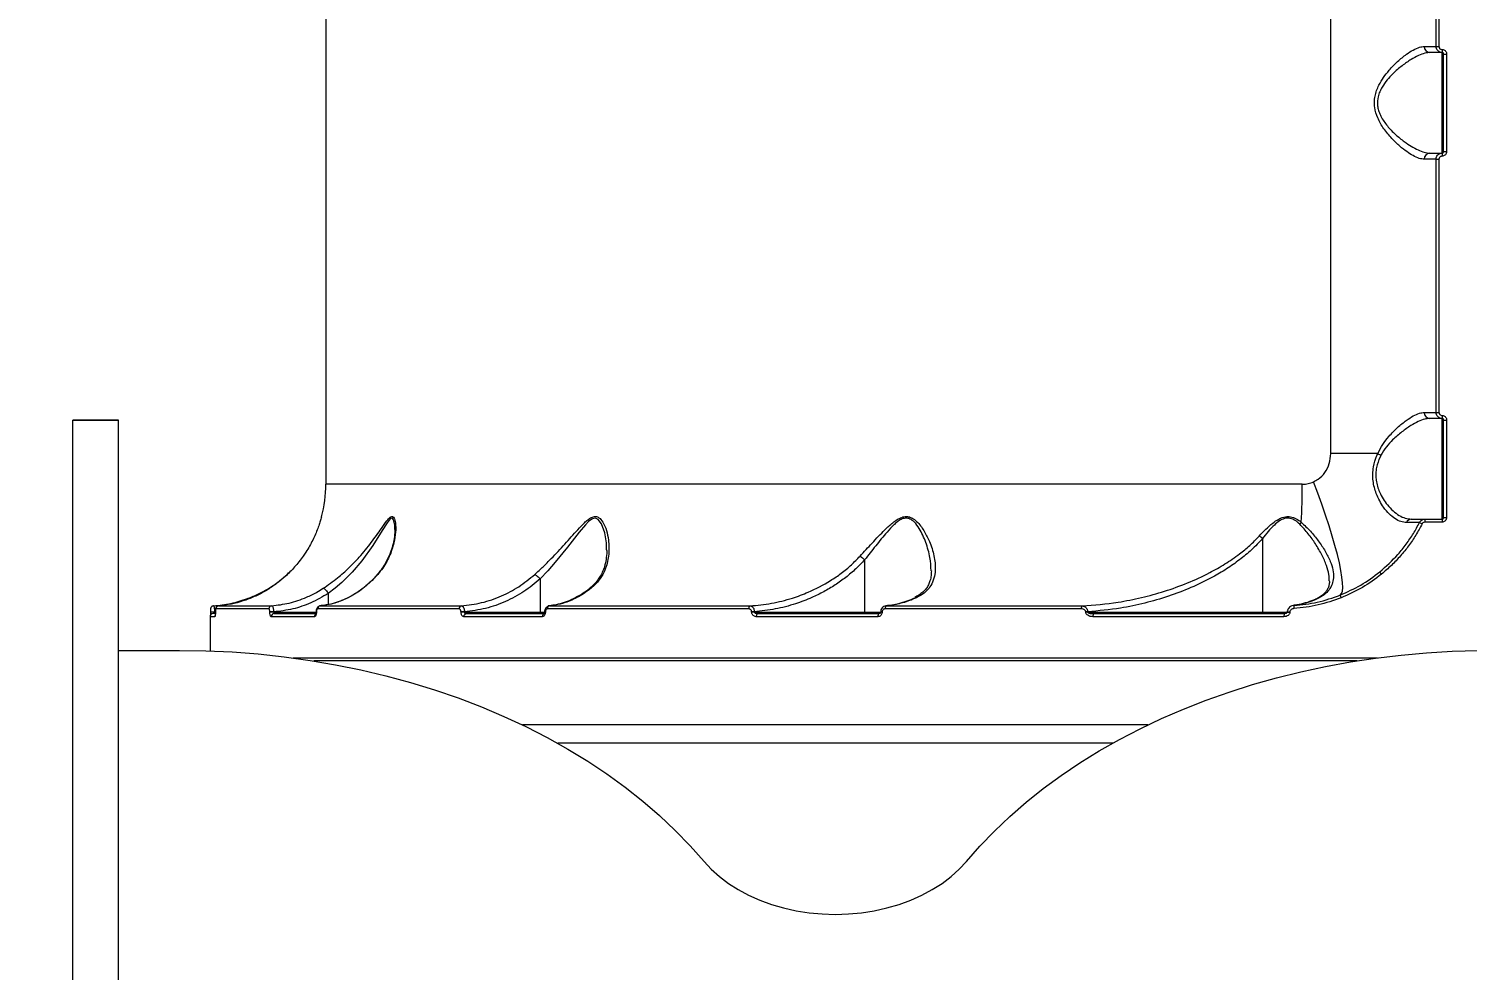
# Model space of a CAD drawing. Header units: millimetres. Extents: x -9608 to 9087, y -7864 to 6934.
# Drawn here: x 2937.5 to 3409.1, y 1385.5 to 1694.3 of the extents above; entities that cross this region are included whole.
import ezdxf

# ---------------------------------------------------------------- set-up
doc = ezdxf.new("R2010")
doc.units = ezdxf.units.MM
for name, color, linetype in [('DIKOM_ОБЪЕКТ', 7, 'Continuous'), ('DIKOM_РАЗМЕР_ЗОНА', 7, 'Continuous'), ('DIKOM_РАЗМЕР_ОБЪЕКТА', 7, 'Continuous')]:
    doc.layers.add(name, color=color, linetype=linetype)
doc.styles.add('style1', font='arial.ttf', dxfattribs={"width": 0.8})
doc.dimstyles.new('1-50', dxfattribs={"dimtxt": 300, "dimasz": 200, "dimexe": 100, "dimexo": 0, "dimgap": 100, "dimtad": 1, "dimtxsty": 'style1', "dimcen": 200, "dimclrd": 7, "dimclre": 7, "dimclrt": 7, "dimadec": 1, "dimazin": 2, "dimtfac": 1, "dimtmove": 0, "dimatfit": 2, "dimfxl": 0, "dimlwd": 25, "dimlwe": 18, "dimarcsym": 0})

# ---------------------------------------------------------------- blocks, each defined once
blk = doc.blocks.new('*D16')
at = {"layer": 'Defpoints', "color": 0, "transparency": 16777216}
for p in [(-6124.98, 3662.49), (7038.99, -2261.04), (7038.99, -7136.19)]:
    blk.add_point(p, dxfattribs=at)
at = {"layer": 'DIKOM_РАЗМЕР_ОБЪЕКТА', "color": 7, "lineweight": 18, "transparency": 16777216}
for p, q in [((-6124.98, 3662.49), (-6124.98, -7236.19)), ((7038.99, -2261.04), (7038.99, -7236.19))]:
    blk.add_line(p, q, dxfattribs=at)
at = {"layer": 'DIKOM_РАЗМЕР_ОБЪЕКТА', "color": 7, "lineweight": 25, "transparency": 16777216}
blk.add_line((-5924.98, -7136.19), (6838.99, -7136.19), dxfattribs=at)
at = {"layer": 'DIKOM_РАЗМЕР_ОБЪЕКТА', "color": 7, "transparency": 16777216}
for points in [[(-5924.98, -7102.86), (-5924.98, -7169.53), (-6124.98, -7136.19)], [(6838.99, -7102.86), (6838.99, -7169.53), (7038.99, -7136.19)]]:
    blk.add_solid(points, dxfattribs=at)
at = {"layer": 'DIKOM_РАЗМЕР_ОБЪЕКТА', "color": 7, "transparency": 16777216, "insert": (326.37, -6882.92), "char_height": 300, "attachment_point": 5, "style": 'style1'}
blk.add_mtext('13200', dxfattribs=at)
blk = doc.blocks.new('*D19')
at = {"layer": 'Defpoints', "color": 0, "transparency": 16777216}
for p in [(-8101.46, 2662.49), (9079.68, -1911.42), (9079.68, -7764.48)]:
    blk.add_point(p, dxfattribs=at)
at = {"layer": 'DIKOM_РАЗМЕР_ЗОНА', "color": 7, "lineweight": 18, "transparency": 16777216}
for p, q in [((-8101.46, 2662.49), (-8101.46, -7864.48)), ((9079.68, -1911.42), (9079.68, -7864.48))]:
    blk.add_line(p, q, dxfattribs=at)
at = {"layer": 'DIKOM_РАЗМЕР_ЗОНА', "color": 7, "lineweight": 25, "transparency": 16777216}
blk.add_line((-7901.46, -7764.48), (8879.68, -7764.48), dxfattribs=at)
at = {"layer": 'DIKOM_РАЗМЕР_ЗОНА', "color": 7, "transparency": 16777216}
for points in [[(-7901.46, -7731.15), (-7901.46, -7797.81), (-8101.46, -7764.48)], [(8879.68, -7731.15), (8879.68, -7797.81), (9079.68, -7764.48)]]:
    blk.add_solid(points, dxfattribs=at)
at = {"layer": 'DIKOM_РАЗМЕР_ЗОНА', "color": 7, "transparency": 16777216, "insert": (369.42, -7511.31), "char_height": 300, "attachment_point": 5, "style": 'style1'}
blk.add_mtext('17200', dxfattribs=at)

msp = doc.modelspace()

# ---------------------------------------------------------------- linework, layer by layer
at = {"layer": 'DIKOM_ОБЪЕКТ', "color": 7, "linetype": 'Continuous', "lineweight": 15}
for p, q in [((3034.885, 1915.013), (3034.885, 1544.913)), ((3364.383, 1554.963), (3364.383, 1904.963)), ((3398.883, 1688.463), (3398.883, 1771.463)), ((3399.844, 1771.463), (3399.844, 1688.463)), ((3395.023, 1688.463), (3398.883, 1688.463)), ((3400.882, 1686.463), (3396.838, 1686.463)), ((3398.883, 1688.463), (3399.844, 1688.463)), ((3400.882, 1653.463), (3400.882, 1686.463)), ((3401.385, 1685.963), (3402.347, 1685.963)), ((3401.385, 1653.963), (3401.385, 1685.963)), ((3402.347, 1685.963), (3402.347, 1653.963)), ((3398.883, 1651.463), (3395.023, 1651.463)), ((3396.838, 1653.463), (3400.882, 1653.463)), ((3398.883, 1651.463), (3399.844, 1651.463)), ((3398.883, 1568.463), (3398.883, 1651.463)), ((3399.844, 1651.463), (3399.844, 1568.463)), ((3401.385, 1653.963), (3402.347, 1653.963)), ((3395.023, 1568.463), (3398.883, 1568.463)), ((3400.882, 1566.463), (3396.838, 1566.463)), ((3398.883, 1568.463), (3399.844, 1568.463)), ((3400.882, 1533.463), (3400.882, 1566.463)), ((3401.385, 1565.963), (3402.347, 1565.963)), ((3401.385, 1533.963), (3401.385, 1565.963)), ((3402.347, 1565.963), (3402.347, 1533.963)), ((2966.891, 1565.871), (2951.877, 1565.871)), ((2951.877, 1565.869), (2951.877, 1565.871)), ((2951.877, 1565.869), (2966.891, 1565.869)), ((2951.877, 1336.771), (2951.877, 1565.869)), ((2966.891, 1565.869), (2966.891, 1565.871)), ((2966.891, 1336.771), (2966.891, 1565.869)), ((3379.794, 1554.963), (3364.383, 1554.963)), ((3355.029, 1544.913), (3034.885, 1544.913)), ((3395.267, 1533.463), (3400.882, 1533.463)), ((3401.385, 1533.963), (3402.347, 1533.963)), ((3057.437, 1530.093), (3057.437, 1530.516)), ((3400.851, 1532.463), (3395.221, 1532.463)), ((3341.968, 1527.076), (3341.968, 1502.963)), ((3211.536, 1520.123), (3211.536, 1502.963)), ((3105.121, 1513.851), (3105.121, 1502.963)), ((2999.683, 1505.02), (3017.078, 1505.02)), ((3033.038, 1505.02), (3079.318, 1505.02)), ((3035.648, 1509.078), (3035.648, 1505.447)), ((3108.218, 1505.02), (3174.045, 1505.02)), ((3218.982, 1505.087), (3218.555, 1505.053)), ((3218.692, 1505.02), (3282.87, 1505.02)), ((3358.737, 1506.861), (3358.707, 1506.851)), ((2996.89, 1501.463), (2996.89, 1490.255)), ((2998.477, 1501.463), (2996.89, 1501.463)), ((2997.058, 1502.996), (2997.058, 1502.963)), ((2998.386, 1502.996), (2997.058, 1502.996)), ((2998.386, 1502.963), (2997.058, 1502.963)), ((2998.492, 1502.463), (2997.882, 1502.463)), ((2998.569, 1503.02), (2998.386, 1502.996)), ((2998.386, 1502.996), (2998.386, 1502.963)), ((2998.386, 1502.963), (2998.645, 1502.963)), ((2998.645, 1503.067), (2998.645, 1502.963)), ((2998.645, 1503.067), (2998.645, 1502.963)), ((3016.193, 1504.023), (2998.752, 1504.023)), ((3016.483, 1502.963), (3016.483, 1503.018)), ((3017.78, 1503.018), (3016.483, 1503.018)), ((3017.78, 1502.963), (3016.483, 1502.963)), ((3031.146, 1501.463), (3016.94, 1501.463)), ((3017.78, 1503.018), (3017.78, 1502.963)), ((3017.78, 1502.963), (3031.696, 1502.963)), ((3017.902, 1502.463), (3031.528, 1502.463)), ((3031.696, 1503.043), (3031.696, 1502.963)), ((3031.772, 1503.043), (3031.696, 1503.043)), ((3031.772, 1502.963), (3031.696, 1502.963)), ((3031.772, 1503.043), (3031.772, 1502.963)), ((3078.571, 1504.023), (3032.184, 1504.023)), ((3079.181, 1502.963), (3079.181, 1503.043)), ((3080.31, 1503.043), (3079.181, 1503.043)), ((3080.31, 1502.963), (3079.181, 1502.963)), ((3105.838, 1501.463), (3080.127, 1501.463)), ((3080.31, 1503.043), (3080.31, 1502.963)), ((3080.31, 1502.963), (3105.121, 1502.963)), ((3080.92, 1502.463), (3106.586, 1502.463)), ((3105.121, 1502.963), (3106.555, 1502.963)), ((3106.601, 1503.018), (3106.601, 1502.963)), ((3106.86, 1503.018), (3106.601, 1503.018)), ((3106.86, 1502.963), (3106.601, 1502.963)), ((3106.86, 1503.018), (3106.86, 1502.963)), ((3173.511, 1504.023), (3107.532, 1504.023)), ((3174.472, 1502.963), (3174.472, 1503.067)), ((3175.372, 1503.067), (3174.472, 1503.067)), ((3175.372, 1502.963), (3174.472, 1502.963)), ((3175.372, 1503.067), (3175.372, 1502.963)), ((3175.372, 1502.963), (3211.536, 1502.963)), ((3215.869, 1501.463), (3175.998, 1501.463)), ((3176.578, 1502.463), (3216.342, 1502.463)), ((3211.536, 1502.963), (3216.754, 1502.963)), ((3216.754, 1502.996), (3216.754, 1502.963)), ((3217.273, 1502.996), (3216.754, 1502.996)), ((3217.273, 1502.963), (3216.754, 1502.963)), ((3217.273, 1502.996), (3217.273, 1502.963)), ((3282.565, 1504.023), (3218.249, 1504.023)), ((3284.03, 1502.963), (3284.03, 1503.084)), ((3284.686, 1503.084), (3284.03, 1503.084)), ((3284.686, 1502.963), (3284.03, 1502.963)), ((3284.686, 1503.084), (3284.686, 1502.963)), ((3284.686, 1502.963), (3341.968, 1502.963)), ((3349.033, 1501.463), (3286.38, 1501.463)), ((3286.685, 1502.463), (3349.2, 1502.463)), ((3341.968, 1502.963), (3350.146, 1502.963)), ((3350.131, 1503.057), (3350.131, 1502.963)), ((3350.131, 1503.057), (3350.986, 1503.057)), ((3350.131, 1502.963), (3350.986, 1502.963)), ((3350.986, 1503.057), (3350.986, 1502.963)), ((2966.891, 1490.432), (2986.88, 1490.432)), ((3024.097, 1487.963), (3379.672, 1487.963)), ((3372.867, 1486.963), (3030.902, 1486.963)), ((3304.431, 1465.963), (3099.338, 1465.963)), ((3292.865, 1459.963), (3110.904, 1459.963))]:
    msp.add_line(p, q, dxfattribs=at)
at = {"layer": 'DIKOM_ОБЪЕКТ', "color": 7, "linetype": 'Continuous', "lineweight": 15, "flags": 128}
for points in [[(3367.496, 1508.57), (3367.908, 1509.047), (3368.182, 1509.886), (3368.289, 1511.078), (3368.243, 1512.612), (3368.045, 1514.473), (3367.694, 1516.641), (3367.191, 1519.096), (3366.534, 1521.813), (3365.756, 1524.766), (3364.841, 1527.926), (3363.803, 1531.26), (3362.659, 1534.737), (3361.423, 1538.322), (3360.08, 1541.979), (3358.676, 1545.672)], [(3057.437, 1530.516), (3057.437, 1531.622), (3057.086, 1533.276), (3056.689, 1533.753), (3056.14, 1533.658), (3056.125, 1533.653), (3055.942, 1533.506), (3054.965, 1532.296), (3053.363, 1529.712), (3050.281, 1524.778), (3046.664, 1519.773), (3043.521, 1516.112), (3040.057, 1512.674), (3037.891, 1510.803), (3035.648, 1509.086), (3035.648, 1509.085), (3035.648, 1509.085)], [(3126.849, 1523.401), (3126.849, 1525.699), (3126.331, 1528.916), (3125.293, 1531.879), (3124.21, 1533.361), (3123.233, 1533.783), (3122.302, 1533.602), (3122.043, 1533.473), (3120.975, 1532.678), (3119.952, 1531.633), (3117.969, 1529.235), (3114.124, 1524.287), (3110.08, 1519.306), (3107.623, 1516.52), (3105.121, 1513.854), (3105.106, 1513.853), (3105.106, 1513.853)], [(3218.692, 1505.02), (3218.6, 1504.989), (3218.524, 1504.925), (3218.448, 1504.828), (3218.372, 1504.704), (3218.326, 1504.556), (3218.28, 1504.389), (3218.265, 1504.209), (3218.249, 1504.023)], [(3359.058, 1506.917), (3358.813, 1506.887), (3358.737, 1506.861)], [(3105.273, 1502.463), (3105.243, 1502.473), (3105.212, 1502.501), (3105.182, 1502.547), (3105.167, 1502.61), (3105.136, 1502.685), (3105.121, 1502.772), (3105.121, 1502.866), (3105.121, 1502.963)], [(3176.578, 1502.463), (3176.456, 1502.444), (3176.349, 1502.387), (3176.257, 1502.295), (3176.166, 1502.17), (3176.089, 1502.019), (3176.044, 1501.846), (3176.013, 1501.658), (3175.998, 1501.463)], [(3211.688, 1502.463), (3211.658, 1502.473), (3211.627, 1502.501), (3211.597, 1502.547), (3211.581, 1502.61), (3211.566, 1502.685), (3211.551, 1502.772), (3211.536, 1502.866), (3211.536, 1502.963)], [(3216.342, 1502.463), (3216.251, 1502.444), (3216.159, 1502.387), (3216.083, 1502.295), (3216.006, 1502.17), (3215.945, 1502.019), (3215.9, 1501.846), (3215.869, 1501.658), (3215.869, 1501.463)], [(3286.685, 1502.463), (3286.624, 1502.444), (3286.563, 1502.387), (3286.517, 1502.295), (3286.456, 1502.17), (3286.426, 1502.019), (3286.395, 1501.846), (3286.38, 1501.658), (3286.38, 1501.463)], [(3342.136, 1502.463), (3342.105, 1502.473), (3342.075, 1502.501), (3342.044, 1502.547), (3342.014, 1502.61), (3341.998, 1502.685), (3341.983, 1502.772), (3341.968, 1502.866), (3341.968, 1502.963)], [(2986.88, 1490.432), (2995.502, 1490.3), (3004.123, 1489.906), (3012.698, 1489.249), (3021.228, 1488.332), (3029.681, 1487.155), (3038.074, 1485.721), (3046.359, 1484.033), (3054.538, 1482.094), (3062.595, 1479.908), (3070.499, 1477.477), (3078.265, 1474.808), (3085.849, 1471.904), (3093.249, 1468.772), (3100.452, 1465.418), (3107.455, 1461.846), (3114.215, 1458.065), (3120.746, 1454.081), (3127.032, 1449.901), (3133.06, 1445.534), (3138.812, 1440.987), (3144.275, 1436.269), (3149.448, 1431.388), (3154.33, 1426.354), (3158.878, 1421.177)], [(3244.891, 1421.177), (3249.347, 1426.25), (3254.108, 1431.186), (3259.174, 1435.974), (3264.499, 1440.608), (3270.114, 1445.078), (3275.989, 1449.376), (3282.108, 1453.495), (3288.47, 1457.428), (3295.062, 1461.167), (3301.868, 1464.706), (3308.887, 1468.038), (3316.089, 1471.158), (3323.474, 1474.06), (3331.027, 1476.739), (3338.733, 1479.189), (3346.591, 1481.407), (3354.556, 1483.389), (3362.643, 1485.131), (3370.822, 1486.63), (3379.077, 1487.883), (3387.408, 1488.888), (3395.801, 1489.643), (3404.208, 1490.148), (3412.662, 1490.4)], [(3158.878, 1421.177), (3161.243, 1418.624), (3163.898, 1416.225), (3166.843, 1413.996), (3170.047, 1411.955), (3173.495, 1410.117), (3177.142, 1408.495), (3180.972, 1407.102), (3184.97, 1405.947), (3189.09, 1405.041), (3193.301, 1404.388), (3197.574, 1403.995), (3201.877, 1403.863), (3206.195, 1403.995), (3210.467, 1404.388), (3214.679, 1405.041), (3218.799, 1405.947), (3222.797, 1407.102), (3226.627, 1408.495), (3230.273, 1410.117), (3233.722, 1411.955), (3236.926, 1413.996), (3239.871, 1416.225), (3242.526, 1418.624), (3244.891, 1421.177)]]:
    msp.add_lwpolyline(points, dxfattribs=at)
at = {"layer": 'DIKOM_ОБЪЕКТ', "color": 7, "linetype": 'Continuous', "lineweight": 15}
for centre, radius, start, end in [((3396.932, 1688.373), 1.912, 177.29191, 267.18471), ((3406.745, 1687.143), 5.902, 176.88632, 186.60991), ((3396.933, 1651.553), 1.912, 92.82532, 182.70486), ((3406.747, 1652.784), 5.905, 173.39156, 183.11304), ((3396.933, 1568.373), 1.912, 177.29514, 267.17468), ((3406.752, 1567.143), 5.909, 176.89059, 186.6048), ((3383.384, 1560.588), 6.673, 237.45511, 247.51398), ((2994.884, 1544.913), 40, 344.5152, 0), ((3140.418, 1544.182), 214.612, 356.86254, 0.19531), ((3390.839, 1531.698), 1.766, 91.90964, 158.75099), ((3400.513, 1532.722), 5.298, 171.95838, 182.79931), ((3406.745, 1532.784), 5.902, 173.39009, 183.11368), ((3358.657, 1528.734), 5.412, 136.84715, 145.34365), ((3400.976, 1545.276), 14.927, 239.8617, 243.52126), ((3335.976, 1520.905), 8.601, 45.84442, 54.7076), ((3383.599, 1517.838), 3.572, 207.65332, 222.94761), ((2999.763, 1504.012), 1.011, 94.55975, 179.40574), ((3017.157, 1504.059), 0.965, 94.71947, 182.12234), ((3033.146, 1504.063), 0.963, 96.42994, 182.40356), ((3079.511, 1504.097), 0.943, 101.76802, 184.52725), ((3108.473, 1504.11), 0.945, 105.62381, 185.29407), ((3174.448, 1504.163), 0.948, 115.18146, 188.49176), ((3283.739, 1504.209), 1.189, 136.96664, 189.01275), ((3353.999, 1504.505), 1.756, 159.10142, 192.13056), ((3370.39, 1508.879), 2.911, 186.09745, 205.14662), ((2997.884, 1501.463), 1, 90, 180), ((2999.456, 1501.47), 0.978, 152.97451, 180.42314), ((3017.93, 1501.474), 0.99, 91.65964, 180.59679), ((3032.216, 1501.457), 1.07, 128.9794, 179.65249), ((3081.035, 1501.558), 0.913, 97.19694, 185.93803), ((3106.793, 1501.551), 0.959, 111.06076, 185.24144), ((3350.68, 1501.701), 1.664, 152.73658, 188.20588)]:
    msp.add_arc(centre, radius, start, end, dxfattribs=at)
for points, knots in [([(3395.023, 1651.463), (3394.481, 1651.525), (3393.378, 1651.65), (3391.402, 1652.572), (3389.272, 1653.926), (3386.899, 1655.796), (3384.327, 1658.26), (3381.764, 1661.337), (3379.713, 1664.753), (3378.782, 1667.865), (3378.623, 1670.31), (3378.853, 1672.177), (3379.361, 1674.026), (3380.284, 1676.132), (3381.681, 1678.384), (3383.758, 1681.027), (3386.321, 1683.636), (3389.023, 1685.842), (3391.454, 1687.386), (3393.428, 1688.296), (3394.522, 1688.411), (3395.023, 1688.463)], [0, 0, 0, 0, 0.0545306, 0.1109926, 0.1659291, 0.2220402, 0.2890498, 0.3579028, 0.4226221, 0.4773567, 0.5047167, 0.5330746, 0.5623097, 0.5923533, 0.6399536, 0.6886353, 0.7592973, 0.8321003, 0.8902229, 0.9498492, 1, 1, 1, 1]), ([(3396.838, 1686.463), (3396.314, 1686.416), (3395.177, 1686.314), (3393.091, 1685.512), (3390.577, 1684.158), (3387.737, 1682.185), (3385.054, 1679.897), (3382.849, 1677.512), (3381.395, 1675.523), (3380.404, 1673.619), (3379.763, 1671.683), (3379.623, 1669.954), (3379.804, 1668.332), (3380.125, 1667.045), (3381.078, 1664.856), (3382.92, 1662.264), (3385.582, 1659.523), (3388.283, 1657.354), (3390.779, 1655.668), (3392.982, 1654.472), (3395.062, 1653.637), (3396.24, 1653.522), (3396.838, 1653.463)], [0, 0, 0, 0, 0.0507241, 0.1099628, 0.1707797, 0.2426675, 0.316555, 0.3637572, 0.4120227, 0.4401012, 0.4688688, 0.5101076, 0.5210871, 0.5467968, 0.573403, 0.6369829, 0.7045189, 0.7742036, 0.8302709, 0.8872707, 0.9427967, 1, 1, 1, 1]), ([(3400.882, 1686.463), (3400.733, 1686.473), (3400.364, 1686.496), (3399.805, 1686.741), (3399.301, 1687.192), (3398.94, 1687.785), (3398.902, 1688.238), (3398.883, 1688.463)], [0, 0, 0, 0, 0.1424225, 0.3540931, 0.5693732, 0.7856537, 1, 1, 1, 1]), ([(3399.844, 1688.463), (3399.858, 1688.351), (3399.886, 1688.13), (3400.042, 1687.82), (3400.306, 1687.605), (3400.587, 1687.478), (3400.774, 1687.467), (3400.851, 1687.463)], [0, 0, 0, 0, 0.2140486, 0.4246436, 0.6426411, 0.8533771, 1, 1, 1, 1]), ([(3400.851, 1687.463), (3400.959, 1687.455), (3401.237, 1687.435), (3401.66, 1687.258), (3402.046, 1686.92), (3402.307, 1686.469), (3402.334, 1686.132), (3402.347, 1685.963)], [0, 0, 0, 0, 0.1375336, 0.3551327, 0.5715274, 0.786103, 1, 1, 1, 1]), ([(3401.385, 1685.963), (3401.379, 1686.019), (3401.365, 1686.13), (3401.286, 1686.281), (3401.159, 1686.399), (3401.013, 1686.452), (3400.918, 1686.46), (3400.882, 1686.463)], [0, 0, 0, 0, 0.2134458, 0.4233816, 0.6338481, 0.862689, 1, 1, 1, 1]), ([(3398.883, 1651.463), (3398.891, 1651.61), (3398.912, 1651.982), (3399.16, 1652.541), (3399.607, 1653.055), (3400.21, 1653.394), (3400.659, 1653.44), (3400.882, 1653.463)], [0, 0, 0, 0, 0.1406623, 0.3560374, 0.5700687, 0.7870623, 1, 1, 1, 1]), ([(3400.851, 1652.463), (3400.737, 1652.453), (3400.511, 1652.432), (3400.214, 1652.254), (3399.979, 1652.007), (3399.871, 1651.72), (3399.852, 1651.536), (3399.844, 1651.463)], [0, 0, 0, 0, 0.2172153, 0.4294685, 0.6461919, 0.8590739, 1, 1, 1, 1]), ([(3402.347, 1653.963), (3402.342, 1653.853), (3402.331, 1653.573), (3402.138, 1653.154), (3401.801, 1652.771), (3401.352, 1652.515), (3401.017, 1652.48), (3400.851, 1652.463)], [0, 0, 0, 0, 0.1407464, 0.3569994, 0.5723694, 0.7883093, 1, 1, 1, 1]), ([(3400.882, 1653.463), (3400.939, 1653.469), (3401.053, 1653.481), (3401.207, 1653.563), (3401.317, 1653.694), (3401.372, 1653.834), (3401.382, 1653.926), (3401.385, 1653.963)], [0, 0, 0, 0, 0.2173417, 0.4379085, 0.6475658, 0.8597298, 1, 1, 1, 1]), ([(3379.794, 1554.963), (3380.317, 1555.986), (3381.365, 1558.033), (3383.631, 1560.884), (3386.259, 1563.582), (3388.976, 1565.808), (3391.402, 1567.357), (3393.405, 1568.29), (3394.508, 1568.408), (3395.023, 1568.463)], [0, 0, 0, 0, 0.1281747, 0.2566516, 0.426915, 0.5969347, 0.7374841, 0.8775594, 1, 1, 1, 1]), ([(3396.838, 1566.463), (3396.293, 1566.414), (3395.128, 1566.308), (3393.032, 1565.48), (3390.505, 1564.11), (3387.655, 1562.129), (3384.929, 1559.745), (3382.525, 1557.211), (3381.401, 1555.36), (3380.832, 1554.423)], [0, 0, 0, 0, 0.1229174, 0.26242636, 0.40599974, 0.57482705, 0.74807435, 0.87235481, 1, 1, 1, 1]), ([(3400.882, 1566.463), (3400.733, 1566.472), (3400.363, 1566.496), (3399.805, 1566.741), (3399.301, 1567.192), (3398.94, 1567.785), (3398.902, 1568.238), (3398.883, 1568.463)], [0, 0, 0, 0, 0.1424183, 0.3541121, 0.5693859, 0.78566, 1, 1, 1, 1]), ([(3399.844, 1568.463), (3399.858, 1568.351), (3399.886, 1568.13), (3400.042, 1567.82), (3400.306, 1567.605), (3400.587, 1567.478), (3400.774, 1567.468), (3400.851, 1567.463)], [0, 0, 0, 0, 0.214187, 0.4247714, 0.6426591, 0.8533845, 1, 1, 1, 1]), ([(3400.851, 1567.463), (3400.959, 1567.455), (3401.237, 1567.435), (3401.66, 1567.258), (3402.046, 1566.92), (3402.307, 1566.469), (3402.334, 1566.132), (3402.347, 1565.963)], [0, 0, 0, 0, 0.1375391, 0.3551283, 0.5714463, 0.7860122, 1, 1, 1, 1]), ([(3401.385, 1565.963), (3401.379, 1566.019), (3401.365, 1566.13), (3401.286, 1566.281), (3401.159, 1566.399), (3401.013, 1566.453), (3400.918, 1566.46), (3400.882, 1566.463)], [0, 0, 0, 0, 0.2133959, 0.4235506, 0.633968, 0.8627553, 1, 1, 1, 1]), ([(3358.676, 1545.672), (3359.198, 1545.939), (3360.654, 1546.685), (3362.574, 1548.697), (3364.094, 1551.643), (3364.286, 1553.85), (3364.383, 1554.963)], [0, 0, 0, 0, 0.1533485, 0.4283857, 0.711478, 1, 1, 1, 1]), ([(3389.194, 1532.338), (3388.583, 1532.398), (3387.342, 1532.521), (3385.411, 1533.522), (3383.526, 1535.106), (3381.803, 1537.094), (3380.388, 1539.398), (3379.321, 1541.603), (3378.631, 1543.856), (3378.196, 1545.993), (3378.108, 1548.275), (3378.403, 1551.12), (3379.102, 1553.368), (3379.702, 1554.75), (3379.794, 1554.963)], [0, 0, 0, 0, 0.10841351, 0.2202781, 0.32756321, 0.43840027, 0.52374233, 0.61156774, 0.67448651, 0.73911037, 0.80279421, 0.86891947, 0.97975761, 1, 1, 1, 1]), ([(3380.832, 1554.423), (3380.734, 1554.227), (3380.108, 1552.971), (3379.404, 1550.988), (3379.105, 1548.484), (3379.144, 1547.075), (3379.332, 1545.648), (3379.63, 1544.199), (3380.415, 1542.143), (3381.516, 1540.072), (3383.014, 1537.956), (3384.809, 1536.08), (3386.783, 1534.61), (3388.81, 1533.649), (3390.118, 1533.526), (3390.781, 1533.463)], [0, 0, 0, 0, 0.0200962, 0.1286947, 0.1852289, 0.2439661, 0.2548325, 0.3167086, 0.3805955, 0.4664653, 0.5545711, 0.6637927, 0.7760505, 0.8865127, 1, 1, 1, 1]), ([(3355.029, 1544.913), (3355.09, 1544.913), (3355.735, 1544.917), (3356.99, 1545.044), (3358.108, 1545.461), (3358.676, 1545.672)], [0, 0, 0, 0, 0.0488894, 0.5165817, 1, 1, 1, 1]), ([(3033.435, 1534.242), (3033.436, 1534.254), (3033.439, 1534.284), (3033.229, 1533.427), (3032.818, 1532.085), (3032.014, 1529.758), (3030.659, 1526.589), (3028.933, 1523.49), (3027.733, 1521.754), (3027.423, 1521.306)], [0, 0, 0, 0, 0.0622887, 0.1624419, 0.2814923, 0.4011101, 0.6559923, 0.9111932, 1, 1, 1, 1]), ([(3034, 1510.788), (3034.796, 1511.32), (3036.388, 1512.386), (3039.259, 1514.599), (3042.496, 1517.44), (3046.248, 1521.321), (3049.839, 1525.771), (3052.732, 1529.877), (3054.68, 1532.742), (3055.672, 1533.879), (3056.319, 1534.304), (3056.79, 1534.386), (3057.364, 1533.766), (3057.794, 1531.998), (3057.803, 1529.172), (3057.204, 1525.351), (3055.811, 1521.183), (3053.869, 1517.685), (3052.325, 1515.827), (3051.913, 1515.332)], [0, 0, 0, 0, 0.0444693, 0.0889326, 0.1636002, 0.2382487, 0.3367639, 0.4352452, 0.4935163, 0.5321037, 0.5401886, 0.5664805, 0.5926583, 0.6382129, 0.7083322, 0.7787038, 0.8724421, 0.9659623, 1, 1, 1, 1]), ([(3103.397, 1515.332), (3104.305, 1516.168), (3106.121, 1517.842), (3109.449, 1521.161), (3113.245, 1525.296), (3116.79, 1529.31), (3119.27, 1531.958), (3120.767, 1533.313), (3122.02, 1534.129), (3123.31, 1534.448), (3124.638, 1533.912), (3125.897, 1532.291), (3126.964, 1529.742), (3127.677, 1526.089), (3127.802, 1521.902), (3126.928, 1517.861), (3125.373, 1514.639), (3123.729, 1512.44), (3122.37, 1511.249), (3121.844, 1510.788)], [0, 0, 0, 0, 0.0567768, 0.113569, 0.2117641, 0.3100652, 0.3620586, 0.3887102, 0.415412, 0.4458079, 0.4741666, 0.5168128, 0.5810047, 0.6453843, 0.7421853, 0.8388409, 0.9001279, 0.9613707, 1, 1, 1, 1]), ([(3210.025, 1521.306), (3211.34, 1522.742), (3214.003, 1525.648), (3217.558, 1529.42), (3220.289, 1531.989), (3222.151, 1533.334), (3223.633, 1534.115), (3225.191, 1534.419), (3226.797, 1534.079), (3228.273, 1533.086), (3229.595, 1531.698), (3231.066, 1529.582), (3232.787, 1526.347), (3234.023, 1522.791), (3234.613, 1519.669), (3234.759, 1517.19), (3234.528, 1514.648), (3233.686, 1512.319), (3232.353, 1510.373), (3230.733, 1508.885), (3229.326, 1508.124), (3228.686, 1507.779)], [0, 0, 0, 0, 0.0913515, 0.1849518, 0.2390084, 0.2665518, 0.2946954, 0.3211062, 0.3474913, 0.3830782, 0.418377, 0.4536153, 0.5268251, 0.6259647, 0.6771197, 0.7282615, 0.7903991, 0.8541072, 0.9046793, 0.9566912, 1, 1, 1, 1]), ([(3233.34, 1516.47), (3233.276, 1517.913), (3233.14, 1520.959), (3231.927, 1524.941), (3230.652, 1528.191), (3229.469, 1530.472), (3228.067, 1532.317), (3226.602, 1533.529), (3225.146, 1533.896), (3223.779, 1533.576), (3222.53, 1532.813), (3221.691, 1532.119), (3220.444, 1530.969), (3218.314, 1528.639), (3215.129, 1524.69), (3212.734, 1521.646), (3211.536, 1520.123)], [0, 0, 0, 0, 0.1289744, 0.2722179, 0.3393046, 0.4064549, 0.4730908, 0.5202298, 0.5543019, 0.5882073, 0.6223805, 0.6571452, 0.6628051, 0.7380369, 0.8688642, 1, 1, 1, 1]), ([(3340.945, 1527.926), (3341.634, 1528.668), (3343.011, 1530.153), (3345.124, 1532.047), (3347.258, 1533.558), (3349.288, 1534.352), (3351.308, 1534.322), (3353.102, 1533.65), (3354.16, 1532.85), (3354.709, 1532.435)], [0, 0, 0, 0, 0.1849302, 0.3696732, 0.5092066, 0.6526247, 0.750815, 0.8706143, 1, 1, 1, 1]), ([(3354.205, 1531.812), (3353.719, 1532.244), (3352.802, 1533.061), (3351.204, 1533.792), (3349.481, 1533.821), (3348.333, 1533.332), (3347.081, 1532.575), (3345.657, 1531.379), (3343.79, 1529.394), (3342.576, 1527.849), (3341.968, 1527.076)], [0, 0, 0, 0, 0.1299803, 0.2453429, 0.338161, 0.4560586, 0.4776244, 0.617826, 0.8087275, 1, 1, 1, 1]), ([(3390.781, 1533.463), (3391.624, 1533.463), (3393.362, 1533.463), (3394.942, 1533.463), (3395.158, 1533.463), (3395.267, 1533.463)], [0, 0, 0, 0, 0.31743689, 0.65389584, 1, 1, 1, 1]), ([(3393.481, 1532.367), (3393.511, 1532.419), (3393.653, 1532.664), (3393.992, 1533.056), (3394.595, 1533.393), (3395.044, 1533.44), (3395.267, 1533.463)], [0, 0, 0, 0, 0.0816761, 0.3870286, 0.6964264, 1, 1, 1, 1]), ([(3402.347, 1533.963), (3402.342, 1533.853), (3402.331, 1533.573), (3402.138, 1533.154), (3401.801, 1532.771), (3401.352, 1532.515), (3401.017, 1532.48), (3400.851, 1532.463)], [0, 0, 0, 0, 0.1407558, 0.3569297, 0.5723899, 0.7882952, 1, 1, 1, 1]), ([(3400.882, 1533.463), (3400.939, 1533.469), (3401.053, 1533.481), (3401.208, 1533.562), (3401.317, 1533.694), (3401.372, 1533.834), (3401.382, 1533.926), (3401.385, 1533.963)], [0, 0, 0, 0, 0.2174229, 0.4378794, 0.6477967, 0.8597097, 1, 1, 1, 1]), ([(3057.498, 1530.518), (3057.497, 1530.164), (3057.493, 1529.239), (3057.352, 1527.514), (3056.933, 1525.326), (3056.224, 1522.892), (3055.227, 1520.539), (3054.018, 1518.35), (3052.822, 1516.608), (3051.941, 1515.603), (3051.608, 1515.223)], [0, 0, 0, 0, 0.07392825, 0.19325306, 0.33704906, 0.48901753, 0.6477915, 0.78683387, 0.91943721, 1, 1, 1, 1]), ([(3363.864, 1513.22), (3363.852, 1513.904), (3363.824, 1515.514), (3362.992, 1518.371), (3361.525, 1521.749), (3359.464, 1525.228), (3357.097, 1528.683), (3355.175, 1530.762), (3354.205, 1531.812)], [0, 0, 0, 0, 0.12255104, 0.2885892, 0.47281145, 0.6614111, 0.82911358, 1, 1, 1, 1]), ([(3354.709, 1532.435), (3355.74, 1531.468), (3357.827, 1529.509), (3360.395, 1526.247), (3362.645, 1522.925), (3364.227, 1519.736), (3365.158, 1516.799), (3365.353, 1514.308), (3364.919, 1512.118), (3363.917, 1510.263), (3362.28, 1508.616), (3360.532, 1507.55), (3359.341, 1507.038), (3359.058, 1506.917)], [0, 0, 0, 0, 0.1024715, 0.2075066, 0.3192057, 0.4334858, 0.5323903, 0.6339367, 0.7172341, 0.8028153, 0.8862175, 0.9729523, 1, 1, 1, 1]), ([(3380.435, 1516.18), (3382.501, 1518.016), (3385.629, 1520.797), (3389.11, 1525.197), (3391.514, 1528.673), (3392.832, 1531.148), (3393.481, 1532.367)], [0, 0, 0, 0, 0.3954041, 0.598687, 0.8024172, 1, 1, 1, 1]), ([(3394.321, 1531.915), (3393.655, 1530.673), (3392.325, 1528.189), (3389.94, 1524.689), (3387.257, 1521.363), (3384.288, 1518.229), (3382.085, 1516.345), (3380.984, 1515.404)], [0, 0, 0, 0, 0.1974634, 0.3951094, 0.5930043, 0.7966732, 1, 1, 1, 1]), ([(3393.481, 1532.367), (3393.389, 1532.366), (3393.2, 1532.363), (3391.798, 1532.354), (3390.307, 1532.345), (3389.442, 1532.34), (3389.194, 1532.338)], [0, 0, 0, 0, 0.3361545, 0.6820799, 0.9087552, 1, 1, 1, 1]), ([(3395.221, 1532.463), (3395.107, 1532.453), (3394.881, 1532.432), (3394.583, 1532.254), (3394.407, 1532.066), (3394.335, 1531.941), (3394.321, 1531.915)], [0, 0, 0, 0, 0.3088031, 0.6104897, 0.9186237, 1, 1, 1, 1]), ([(3282.87, 1505.02), (3286.804, 1505.329), (3293.329, 1505.841), (3302.314, 1507.655), (3309.918, 1509.731), (3317.41, 1512.425), (3324.022, 1515.462), (3329.705, 1518.691), (3334.092, 1521.686), (3337.867, 1524.762), (3339.916, 1526.868), (3340.945, 1527.926)], [0, 0, 0, 0, 0.1866607, 0.3097084, 0.4327293, 0.5585627, 0.6843838, 0.7740417, 0.8643937, 0.9318535, 1, 1, 1, 1]), ([(3341.968, 1527.076), (3340.797, 1525.821), (3338.456, 1523.311), (3334.45, 1520.039), (3330.19, 1517.056), (3324.884, 1513.949), (3318.555, 1510.883), (3311.094, 1508.059), (3303.385, 1505.835), (3294.566, 1503.969), (3288.288, 1503.407), (3284.686, 1503.084)], [0, 0, 0, 0, 0.0792808, 0.1586055, 0.2405282, 0.3226571, 0.447228, 0.5719166, 0.6998827, 0.8278487, 1, 1, 1, 1]), ([(3027.423, 1521.306), (3026.513, 1520.099), (3024.679, 1517.669), (3021.592, 1514.624), (3018.341, 1511.984), (3014.963, 1509.781), (3011.397, 1507.961), (3007.706, 1506.546), (3003.777, 1505.492), (3001.084, 1505.182), (2999.683, 1505.02)], [0, 0, 0, 0, 0.1235684, 0.2488798, 0.3690471, 0.4907761, 0.6126355, 0.7379804, 0.8635783, 1, 1, 1, 1]), ([(3126.941, 1523.385), (3126.948, 1523.19), (3126.984, 1522.129), (3126.79, 1520.296), (3126.313, 1518.035), (3125.575, 1516.062), (3124.638, 1514.329), (3123.403, 1512.715), (3122.29, 1511.492), (3121.472, 1510.886), (3121.265, 1510.732)], [0, 0, 0, 0, 0.0404697, 0.2201136, 0.3910033, 0.5340756, 0.6703226, 0.8143836, 0.9528716, 1, 1, 1, 1]), ([(3174.045, 1505.02), (3176.362, 1505.243), (3181.025, 1505.692), (3187.38, 1507.317), (3193.912, 1509.728), (3199.286, 1512.517), (3203.907, 1515.701), (3207.156, 1518.352), (3209.09, 1520.343), (3210.025, 1521.306)], [0, 0, 0, 0, 0.174116, 0.3503086, 0.4881056, 0.6923649, 0.7971621, 0.9019421, 1, 1, 1, 1]), ([(3211.536, 1520.127), (3210.581, 1519.116), (3208.638, 1517.058), (3205.388, 1514.32), (3201.875, 1511.814), (3198.147, 1509.596), (3193.816, 1507.485), (3188.534, 1505.486), (3182.236, 1503.811), (3177.67, 1503.316), (3175.372, 1503.067)], [0, 0, 0, 0, 0.1000508, 0.2036969, 0.3073673, 0.4137932, 0.5204749, 0.660267, 0.8290497, 1, 1, 1, 1]), ([(3210.025, 1521.306), (3210.076, 1521.279), (3210.237, 1521.192), (3210.564, 1520.963), (3211.04, 1520.584), (3211.369, 1520.28), (3211.536, 1520.127)], [0, 0, 0, 0, 0.1097661, 0.3495659, 0.6716823, 1, 1, 1, 1]), ([(3211.536, 1520.123), (3211.536, 1520.124), (3211.536, 1520.125), (3211.536, 1520.126), (3211.536, 1520.126), (3211.536, 1520.127)], [0, 0, 0, 0, 0.463817, 0.7986078, 1, 1, 1, 1]), ([(3010.135, 1507.779), (3010.729, 1508.023), (3012.179, 1508.618), (3014.498, 1509.778), (3017.316, 1511.452), (3020.156, 1513.485), (3021.935, 1515.132), (3022.769, 1515.905)], [0, 0, 0, 0, 0.1308338, 0.3189604, 0.5070458, 0.7688743, 1, 1, 1, 1]), ([(3051.913, 1515.332), (3050.661, 1514.008), (3048.125, 1511.327), (3044.237, 1508.672), (3040.471, 1506.797), (3036.897, 1505.56), (3034.33, 1505.201), (3033.038, 1505.02)], [0, 0, 0, 0, 0.230731, 0.4673246, 0.626764, 0.8121048, 1, 1, 1, 1]), ([(3051.654, 1515.175), (3050.992, 1514.45), (3049.631, 1512.959), (3047.39, 1511.017), (3045.011, 1509.277), (3042.553, 1507.822), (3040.865, 1507.095), (3040.042, 1506.74)], [0, 0, 0, 0, 0.1918512, 0.3942692, 0.5981418, 0.8039176, 1, 1, 1, 1]), ([(3051.913, 1515.332), (3051.877, 1515.317), (3051.783, 1515.279), (3051.703, 1515.208), (3051.654, 1515.165)], [0, 0, 0, 0, 0.3846576, 1, 1, 1, 1]), ([(3079.318, 1505.02), (3081.541, 1505.291), (3086.045, 1505.841), (3092.378, 1508.065), (3098.297, 1511.151), (3101.682, 1513.926), (3103.397, 1515.332)], [0, 0, 0, 0, 0.2535947, 0.5139533, 0.753807, 1, 1, 1, 1]), ([(3103.397, 1515.332), (3103.431, 1515.317), (3103.532, 1515.273), (3103.803, 1515.123), (3104.198, 1514.821), (3104.67, 1514.361), (3104.96, 1514.023), (3105.106, 1513.853)], [0, 0, 0, 0, 0.0863996, 0.2547619, 0.5049707, 0.7514492, 1, 1, 1, 1]), ([(3233.401, 1516.497), (3233.389, 1515.992), (3233.361, 1514.833), (3233.018, 1513.276), (3232.491, 1511.842), (3231.739, 1510.651), (3230.667, 1509.537), (3229.443, 1508.585), (3228.451, 1508.069), (3228.015, 1507.842)], [0, 0, 0, 0, 0.1332762, 0.3056503, 0.4477036, 0.593839, 0.7433297, 0.8871178, 1, 1, 1, 1]), ([(3367.496, 1508.57), (3369.77, 1509.577), (3374.368, 1511.613), (3378.398, 1514.647), (3380.435, 1516.18)], [0, 0, 0, 0, 0.4945372, 1, 1, 1, 1]), ([(3380.984, 1515.404), (3378.951, 1513.874), (3374.834, 1510.776), (3370.134, 1508.695), (3367.755, 1507.642)], [0, 0, 0, 0, 0.4937271, 1, 1, 1, 1]), ([(3017.078, 1505.02), (3019.007, 1505.263), (3022.917, 1505.753), (3027.884, 1507.479), (3031.555, 1509.271), (3033.323, 1510.368), (3034, 1510.788)], [0, 0, 0, 0, 0.3245334, 0.6574876, 0.8688367, 1, 1, 1, 1]), ([(3034, 1510.788), (3034.015, 1510.788), (3034.074, 1510.787), (3034.219, 1510.744), (3034.491, 1510.554), (3034.898, 1510.173), (3035.306, 1509.663), (3035.534, 1509.277), (3035.648, 1509.085)], [0, 0, 0, 0, 0.0387297, 0.1499533, 0.3614165, 0.5764438, 0.7893762, 1, 1, 1, 1]), ([(3105.121, 1513.851), (3103.386, 1512.411), (3099.873, 1509.495), (3093.814, 1506.289), (3087.257, 1503.937), (3082.646, 1503.344), (3080.31, 1503.043)], [0, 0, 0, 0, 0.2421279, 0.49013944, 0.74163881, 1, 1, 1, 1]), ([(3105.106, 1513.853), (3105.113, 1513.855), (3105.121, 1513.857), (3105.121, 1513.851), (3105.121, 1513.851), (3105.121, 1513.851)], [0, 0, 0, 0, 0.9015216, 0.9859421, 1, 1, 1, 1]), ([(3121.326, 1510.716), (3121.022, 1510.464), (3119.965, 1509.586), (3118.052, 1508.352), (3115.566, 1507.044), (3113.017, 1506.042), (3110.524, 1505.349), (3108.886, 1505.146), (3108.127, 1505.052)], [0, 0, 0, 0, 0.0758706, 0.264096, 0.4542237, 0.6444925, 0.8353483, 1, 1, 1, 1]), ([(3121.844, 1510.788), (3120.502, 1509.81), (3117.784, 1507.829), (3113.744, 1506.13), (3110.517, 1505.297), (3108.814, 1505.092), (3108.218, 1505.02)], [0, 0, 0, 0, 0.3181898, 0.6441978, 0.8754923, 1, 1, 1, 1]), ([(3121.844, 1510.788), (3121.819, 1510.788), (3121.718, 1510.787), (3121.539, 1510.763), (3121.438, 1510.674), (3121.387, 1510.629)], [0, 0, 0, 0, 0.1420493, 0.5633069, 1, 1, 1, 1]), ([(3363.895, 1513.225), (3363.904, 1513.051), (3363.938, 1512.407), (3363.704, 1511.437), (3363.261, 1510.327), (3362.563, 1509.367), (3361.652, 1508.483), (3360.475, 1507.704), (3359.485, 1507.152), (3358.841, 1506.916), (3358.707, 1506.867)], [0, 0, 0, 0, 0.0622849, 0.2308106, 0.4061892, 0.5533166, 0.6921305, 0.8401131, 0.9667333, 1, 1, 1, 1]), ([(2998.004, 1505.017), (2997.999, 1505.017), (2997.878, 1505.028), (2997.666, 1504.944), (2997.428, 1504.781), (2997.257, 1504.61), (2997.162, 1504.431), (2997.126, 1504.281), (2997.08, 1504.178), (2997.095, 1504.092), (2997.052, 1503.955), (2997.06, 1503.726), (2997.058, 1503.348), (2997.058, 1503.105), (2997.058, 1502.996)], [0, 0, 0, 0, 0.0052413, 0.1246814, 0.219581, 0.3032928, 0.3710297, 0.4260407, 0.4670962, 0.5036809, 0.5648471, 0.7524867, 0.888089, 1, 1, 1, 1]), ([(2998.004, 1505.017), (2997.999, 1505.017), (2997.878, 1505.028), (2997.666, 1504.944), (2997.428, 1504.781), (2997.257, 1504.61), (2997.162, 1504.431), (2997.126, 1504.281), (2997.08, 1504.178), (2997.095, 1504.092), (2997.052, 1503.955), (2997.06, 1503.726), (2997.058, 1503.348), (2997.058, 1503.105), (2997.058, 1502.996)], [0, 0, 0, 0, 0.0052413, 0.1246814, 0.219581, 0.3032928, 0.3710297, 0.4260407, 0.4670962, 0.5036809, 0.5648471, 0.7524867, 0.888089, 1, 1, 1, 1]), ([(2998.019, 1505.02), (2999.941, 1505.238), (3003.711, 1505.666), (3007.714, 1506.862), (3009.8, 1507.652), (3010.135, 1507.779)], [0, 0, 0, 0, 0.4661035, 0.9141965, 1, 1, 1, 1]), ([(2998.019, 1505.02), (2998.051, 1505.006), (2998.12, 1504.976), (2998.197, 1504.684), (2998.3, 1504.223), (2998.361, 1503.642), (2998.378, 1503.212), (2998.386, 1502.996)], [0, 0, 0, 0, 0.1848315, 0.398367, 0.6011792, 0.7990553, 1, 1, 1, 1]), ([(2999.667, 1505.019), (2999.667, 1505.02), (2999.667, 1505.106), (2999.283, 1504.914), (2999.084, 1504.787), (2998.895, 1504.588), (2998.81, 1504.39), (2998.738, 1504.197), (2998.697, 1503.96), (2998.66, 1503.645), (2998.644, 1503.285), (2998.645, 1503.092), (2998.645, 1503.029)], [0, 0, 0, 0, 0.0001186, 0.1295242, 0.2344923, 0.3265835, 0.408081, 0.4901545, 0.6057266, 0.7967812, 0.933846, 1, 1, 1, 1]), ([(3010.135, 1507.779), (3010.14, 1507.782), (3010.179, 1507.81), (3010.329, 1507.815), (3010.431, 1507.705), (3010.455, 1507.679)], [0, 0, 0, 0, 0.093793, 0.7797942, 1, 1, 1, 1]), ([(3017.078, 1505.02), (3017.151, 1504.999), (3017.298, 1504.956), (3017.475, 1504.609), (3017.654, 1504.105), (3017.751, 1503.541), (3017.771, 1503.167), (3017.78, 1503.018)], [0, 0, 0, 0, 0.2143969, 0.4272437, 0.6424401, 0.8575828, 1, 1, 1, 1]), ([(3035.648, 1509.078), (3033.76, 1507.985), (3030.066, 1505.848), (3024.007, 1503.805), (3019.872, 1503.283), (3017.78, 1503.018)], [0, 0, 0, 0, 0.3405026, 0.6663318, 1, 1, 1, 1]), ([(3032.993, 1504.998), (3032.878, 1504.984), (3032.624, 1504.954), (3032.289, 1504.733), (3032.014, 1504.401), (3031.799, 1503.933), (3031.674, 1503.446), (3031.703, 1503.122), (3031.711, 1503.043)], [0, 0, 0, 0, 0.1315557, 0.2916712, 0.4519204, 0.6475692, 0.913541, 1, 1, 1, 1]), ([(3040.042, 1506.74), (3040.001, 1506.721), (3039.094, 1506.306), (3037.264, 1505.774), (3034.941, 1505.212), (3033.512, 1505.094), (3032.993, 1505.051)], [0, 0, 0, 0, 0.01785952, 0.39847603, 0.78150211, 1, 1, 1, 1]), ([(3035.648, 1509.085), (3035.648, 1509.083), (3035.648, 1509.081), (3035.648, 1509.079), (3035.648, 1509.078)], [0, 0, 0, 0, 0.5877548, 1, 1, 1, 1]), ([(3079.318, 1505.02), (3079.4, 1505.005), (3079.583, 1504.97), (3079.861, 1504.705), (3080.088, 1504.257), (3080.274, 1503.687), (3080.298, 1503.257), (3080.31, 1503.043)], [0, 0, 0, 0, 0.1698024, 0.381145, 0.5865923, 0.7935563, 1, 1, 1, 1]), ([(3108.127, 1504.999), (3108.096, 1505.001), (3107.879, 1505.017), (3107.488, 1504.83), (3107.055, 1504.459), (3106.736, 1503.921), (3106.577, 1503.405), (3106.609, 1503.093), (3106.616, 1503.019)], [0, 0, 0, 0, 0.0343952, 0.2452068, 0.4473853, 0.6705811, 0.9221017, 1, 1, 1, 1]), ([(3108.127, 1505.052), (3107.945, 1505.028), (3107.759, 1505.003), (3107.761, 1505), (3107.761, 1505)], [0, 0, 0, 0, 0.9781892, 1, 1, 1, 1]), ([(3174.045, 1505.02), (3174.07, 1505.019), (3174.245, 1505.008), (3174.553, 1504.892), (3174.899, 1504.561), (3175.154, 1504.132), (3175.336, 1503.628), (3175.36, 1503.255), (3175.372, 1503.067)], [0, 0, 0, 0, 0.0391549, 0.2692364, 0.4668248, 0.6440715, 0.8205153, 1, 1, 1, 1]), ([(3218.57, 1505.011), (3218.555, 1505.012), (3218.301, 1505.026), (3217.81, 1504.83), (3217.223, 1504.376), (3216.83, 1503.719), (3216.789, 1503.227), (3216.769, 1502.996)], [0, 0, 0, 0, 0.0156922, 0.261188, 0.5130212, 0.7701983, 1, 1, 1, 1]), ([(3228.686, 1507.779), (3228.412, 1507.652), (3226.693, 1506.856), (3223.384, 1505.669), (3220.276, 1505.239), (3218.692, 1505.02)], [0, 0, 0, 0, 0.0851445, 0.5338355, 1, 1, 1, 1]), ([(3228.152, 1507.72), (3228.117, 1507.702), (3227.181, 1507.222), (3225.369, 1506.49), (3222.594, 1505.648), (3220.463, 1505.189), (3219.247, 1505.105), (3218.982, 1505.087)], [0, 0, 0, 0, 0.0118171, 0.3106612, 0.6119506, 0.9155658, 1, 1, 1, 1]), ([(3228.686, 1507.779), (3228.666, 1507.782), (3228.504, 1507.809), (3228.297, 1507.819), (3228.187, 1507.72), (3228.168, 1507.702)], [0, 0, 0, 0, 0.1049634, 0.8411119, 1, 1, 1, 1]), ([(3282.87, 1505.02), (3283.103, 1504.986), (3283.561, 1504.918), (3284.124, 1504.512), (3284.449, 1504.017), (3284.63, 1503.55), (3284.667, 1503.243), (3284.686, 1503.084)], [0, 0, 0, 0, 0.2705852, 0.5344261, 0.7175067, 0.8547769, 1, 1, 1, 1]), ([(3352.206, 1505.108), (3352.166, 1505.106), (3351.816, 1505.09), (3351.245, 1504.849), (3350.581, 1504.331), (3350.303, 1503.778), (3349.958, 1503.19), (3350.141, 1503.06), (3350.146, 1503.056)], [0, 0, 0, 0, 0.03851839, 0.32980805, 0.57201805, 0.79049035, 0.99406321, 1, 1, 1, 1]), ([(3358.722, 1506.913), (3358.503, 1506.823), (3357.382, 1506.365), (3355.333, 1505.749), (3353.39, 1505.295), (3352.318, 1505.19), (3352.191, 1505.177)], [0, 0, 0, 0, 0.1018659, 0.5226301, 0.9432607, 1, 1, 1, 1]), ([(3367.755, 1507.642), (3365.268, 1506.763), (3360.237, 1504.986), (3354.954, 1504.421), (3352.283, 1504.136)], [0, 0, 0, 0, 0.4943028, 1, 1, 1, 1]), ([(3352.359, 1505.131), (3354.912, 1505.401), (3360.081, 1505.948), (3365.004, 1507.689), (3367.496, 1508.57)], [0, 0, 0, 0, 0.4939013, 1, 1, 1, 1]), ([(3359.058, 1506.917), (3358.081, 1506.548), (3355.885, 1505.721), (3353.618, 1505.342), (3352.359, 1505.131)], [0, 0, 0, 0, 0.4449721, 1, 1, 1, 1]), ([(2997.058, 1502.963), (2997.058, 1502.95), (2997.058, 1502.771), (2997.035, 1502.428), (2997.043, 1502.089), (2997.043, 1501.978), (2997.043, 1501.963)], [0, 0, 0, 0, 0.0353328, 0.4771638, 0.9270322, 1, 1, 1, 1]), ([(2998.386, 1502.963), (2998.378, 1502.921), (2998.368, 1502.867), (2998.374, 1502.76), (2998.298, 1502.655), (2998.237, 1502.54), (2998.112, 1502.476), (2998.039, 1502.467), (2998.004, 1502.463)], [0, 0, 0, 0, 0.1271494, 0.1616119, 0.3409348, 0.5416956, 0.7835809, 1, 1, 1, 1]), ([(2998.645, 1502.963), (2998.645, 1502.893), (2998.646, 1502.651), (2998.632, 1502.256), (2998.597, 1501.847), (2998.554, 1501.53), (2998.504, 1501.487), (2998.477, 1501.463)], [0, 0, 0, 0, 0.0796489, 0.2756542, 0.4706238, 0.7102465, 1, 1, 1, 1]), ([(2998.645, 1502.873), (2998.645, 1502.807), (2998.646, 1502.609), (2998.633, 1502.302), (2998.593, 1502.017), (2998.591, 1501.854), (2998.574, 1501.842), (2998.569, 1501.838)], [0, 0, 0, 0, 0.1214115, 0.3603368, 0.6195672, 0.8714604, 1, 1, 1, 1]), ([(2998.752, 1504.023), (2998.736, 1504.007), (2998.709, 1503.979), (2998.674, 1503.774), (2998.662, 1503.516), (2998.643, 1503.267), (2998.645, 1503.113), (2998.645, 1503.067)], [0, 0, 0, 0, 0.3025728, 0.5346517, 0.7253874, 0.9171458, 1, 1, 1, 1]), ([(3016.483, 1503.018), (3016.485, 1503.093), (3016.49, 1503.281), (3016.435, 1503.561), (3016.384, 1503.818), (3016.283, 1503.989), (3016.222, 1504.012), (3016.193, 1504.023)], [0, 0, 0, 0, 0.1423812, 0.3579667, 0.5718901, 0.7869361, 1, 1, 1, 1]), ([(3016.94, 1501.463), (3016.887, 1501.479), (3016.781, 1501.512), (3016.665, 1501.773), (3016.55, 1502.152), (3016.496, 1502.574), (3016.486, 1502.853), (3016.483, 1502.963)], [0, 0, 0, 0, 0.2152408, 0.4289821, 0.6443002, 0.8590354, 1, 1, 1, 1]), ([(3017.78, 1502.963), (3017.779, 1502.926), (3017.778, 1502.833), (3017.791, 1502.692), (3017.827, 1502.567), (3017.852, 1502.479), (3017.885, 1502.468), (3017.902, 1502.463)], [0, 0, 0, 0, 0.1407856, 0.3550425, 0.5703305, 0.7837413, 1, 1, 1, 1]), ([(3031.772, 1502.963), (3031.774, 1502.876), (3031.78, 1502.619), (3031.699, 1502.203), (3031.569, 1501.794), (3031.361, 1501.517), (3031.218, 1501.481), (3031.146, 1501.463)], [0, 0, 0, 0, 0.10809938, 0.32036208, 0.54256501, 0.77197282, 1, 1, 1, 1]), ([(3031.68, 1502.963), (3031.681, 1502.904), (3031.684, 1502.748), (3031.656, 1502.525), (3031.606, 1502.352), (3031.568, 1502.254), (3031.572, 1502.254), (3031.573, 1502.253)], [0, 0, 0, 0, 0.1630039, 0.4282459, 0.6548558, 0.8458078, 1, 1, 1, 1]), ([(3032.184, 1504.023), (3032.137, 1504.012), (3032.043, 1503.989), (3031.922, 1503.806), (3031.825, 1503.542), (3031.79, 1503.269), (3031.777, 1503.101), (3031.772, 1503.043)], [0, 0, 0, 0, 0.2279539, 0.4564819, 0.6776697, 0.8877956, 1, 1, 1, 1]), ([(3079.181, 1503.043), (3079.175, 1503.15), (3079.164, 1503.365), (3079.065, 1503.65), (3078.926, 1503.873), (3078.753, 1504.002), (3078.627, 1504.016), (3078.571, 1504.023)], [0, 0, 0, 0, 0.2036284, 0.4071891, 0.6109718, 0.8239859, 1, 1, 1, 1]), ([(3080.127, 1501.463), (3080.039, 1501.473), (3079.844, 1501.495), (3079.587, 1501.7), (3079.373, 1502.042), (3079.202, 1502.472), (3079.188, 1502.8), (3079.181, 1502.963)], [0, 0, 0, 0, 0.1767102, 0.3899853, 0.5949736, 0.798265, 1, 1, 1, 1]), ([(3080.31, 1502.963), (3080.325, 1502.919), (3080.343, 1502.866), (3080.337, 1502.754), (3080.44, 1502.647), (3080.584, 1502.541), (3080.755, 1502.474), (3080.869, 1502.467), (3080.92, 1502.463)], [0, 0, 0, 0, 0.146447, 0.1755416, 0.36312966, 0.57996622, 0.81301551, 1, 1, 1, 1]), ([(3106.86, 1502.963), (3106.853, 1502.853), (3106.833, 1502.575), (3106.726, 1502.151), (3106.491, 1501.77), (3106.18, 1501.514), (3105.952, 1501.48), (3105.838, 1501.463)], [0, 0, 0, 0, 0.1407287, 0.3539724, 0.568752, 0.7851921, 1, 1, 1, 1]), ([(3106.586, 1502.964), (3106.589, 1502.908), (3106.595, 1502.783), (3106.539, 1502.618), (3106.498, 1502.494), (3106.44, 1502.429), (3106.435, 1502.426), (3106.433, 1502.425)], [0, 0, 0, 0, 0.182252, 0.4093645, 0.6104691, 0.8033881, 1, 1, 1, 1]), ([(3107.532, 1504.023), (3107.454, 1504.012), (3107.298, 1503.991), (3107.098, 1503.816), (3106.938, 1503.565), (3106.872, 1503.279), (3106.864, 1503.093), (3106.86, 1503.018)], [0, 0, 0, 0, 0.21610348, 0.43006881, 0.64477943, 0.85782148, 1, 1, 1, 1]), ([(3174.472, 1503.067), (3174.469, 1503.161), (3174.463, 1503.353), (3174.321, 1503.597), (3174.15, 1503.817), (3173.878, 1503.964), (3173.664, 1504.021), (3173.531, 1504.023), (3173.511, 1504.023)], [0, 0, 0, 0, 0.1665652, 0.3359821, 0.5080089, 0.7160659, 0.9562506, 1, 1, 1, 1]), ([(3175.998, 1501.463), (3175.973, 1501.464), (3175.774, 1501.467), (3175.406, 1501.549), (3174.997, 1501.803), (3174.711, 1502.139), (3174.505, 1502.525), (3174.483, 1502.817), (3174.472, 1502.963)], [0, 0, 0, 0, 0.0366309, 0.2870121, 0.4942986, 0.6699057, 0.8354872, 1, 1, 1, 1]), ([(3175.372, 1502.963), (3175.375, 1502.937), (3175.381, 1502.883), (3175.455, 1502.792), (3175.578, 1502.675), (3175.807, 1502.572), (3176.119, 1502.489), (3176.389, 1502.464), (3176.552, 1502.463), (3176.578, 1502.463)], [0, 0, 0, 0, 0.0552658, 0.1134767, 0.2472495, 0.4189951, 0.6469162, 0.9451156, 1, 1, 1, 1]), ([(3217.273, 1502.963), (3217.27, 1502.888), (3217.261, 1502.641), (3217.121, 1502.229), (3216.815, 1501.804), (3216.367, 1501.52), (3216.034, 1501.482), (3215.869, 1501.463)], [0, 0, 0, 0, 0.09340271, 0.30496284, 0.52986965, 0.76674137, 1, 1, 1, 1]), ([(3216.754, 1502.963), (3216.755, 1502.938), (3216.758, 1502.869), (3216.724, 1502.756), (3216.656, 1502.642), (3216.579, 1502.536), (3216.46, 1502.472), (3216.382, 1502.474), (3216.342, 1502.475)], [0, 0, 0, 0, 0.0675756, 0.1858156, 0.3261335, 0.4996702, 0.7444129, 1, 1, 1, 1]), ([(3218.249, 1504.023), (3218.136, 1504.01), (3217.907, 1503.983), (3217.598, 1503.79), (3217.382, 1503.499), (3217.29, 1503.215), (3217.277, 1503.047), (3217.273, 1502.996)], [0, 0, 0, 0, 0.2324567, 0.4687025, 0.6953234, 0.9085613, 1, 1, 1, 1]), ([(3284.03, 1503.084), (3284.019, 1503.164), (3283.998, 1503.32), (3283.868, 1503.565), (3283.574, 1503.793), (3283.13, 1503.99), (3282.761, 1504.012), (3282.565, 1504.023)], [0, 0, 0, 0, 0.1203963, 0.2375841, 0.4162082, 0.6895615, 1, 1, 1, 1]), ([(3286.38, 1501.463), (3286.071, 1501.483), (3285.479, 1501.522), (3284.759, 1501.837), (3284.295, 1502.215), (3284.085, 1502.598), (3284.049, 1502.84), (3284.03, 1502.963)], [0, 0, 0, 0, 0.307126, 0.5885702, 0.7684813, 0.882673, 1, 1, 1, 1]), ([(3284.686, 1502.963), (3284.684, 1502.946), (3284.681, 1502.908), (3284.727, 1502.84), (3284.874, 1502.734), (3285.518, 1502.491), (3286.163, 1502.475), (3286.685, 1502.463)], [0, 0, 0, 0, 0.0234693, 0.0521526, 0.1070248, 0.2771822, 1, 1, 1, 1]), ([(3350.986, 1502.963), (3350.977, 1502.853), (3350.957, 1502.597), (3350.739, 1502.213), (3350.355, 1501.827), (3349.762, 1501.523), (3349.286, 1501.484), (3349.033, 1501.463)], [0, 0, 0, 0, 0.1202845, 0.279762, 0.4719129, 0.7193477, 1, 1, 1, 1]), ([(3350.131, 1503.023), (3350.131, 1503.007), (3350.13, 1502.977), (3350.134, 1502.926), (3350.109, 1502.858), (3350.04, 1502.741), (3349.836, 1502.598), (3349.542, 1502.479), (3349.308, 1502.48), (3349.2, 1502.481)], [0, 0, 0, 0, 0.0404216, 0.0751214, 0.1200144, 0.2205105, 0.4174265, 0.7314571, 1, 1, 1, 1]), ([(3352.283, 1504.136), (3352.117, 1504.111), (3351.79, 1504.061), (3351.383, 1503.834), (3351.125, 1503.545), (3350.991, 1503.283), (3350.987, 1503.12), (3350.986, 1503.057)], [0, 0, 0, 0, 0.27240097, 0.53941696, 0.73823629, 0.8995198, 1, 1, 1, 1])]:
    msp.add_open_spline(points, degree=3, knots=knots, dxfattribs=at)

# ---------------------------------------------------------------- dimensions: what is measured, and where the dimension line sits
at = {"layer": 'DIKOM_РАЗМЕР_ЗОНА'}
dim = msp.add_linear_dim(base=(9079.685, -7764.48), p1=(-8101.458, 2662.494), p2=(9079.685, -1911.421), text='17200', dimstyle='1-50', dxfattribs=at)
dim.commit()
dim.dimension.update_dxf_attribs({"geometry": '*D19', "text_midpoint": (369.421, -7764.48), "dimtype": 160})
at = {"layer": 'DIKOM_РАЗМЕР_ОБЪЕКТА'}
dim = msp.add_linear_dim(base=(7038.989, -7136.194), p1=(-6124.982, 3662.494), p2=(7038.989, -2261.037), text='13200', dimstyle='1-50', dxfattribs=at)
dim.commit()
dim.dimension.update_dxf_attribs({"geometry": '*D16', "text_midpoint": (326.371, -7136.194), "dimtype": 160})

doc.saveas('drawing.dxf')
